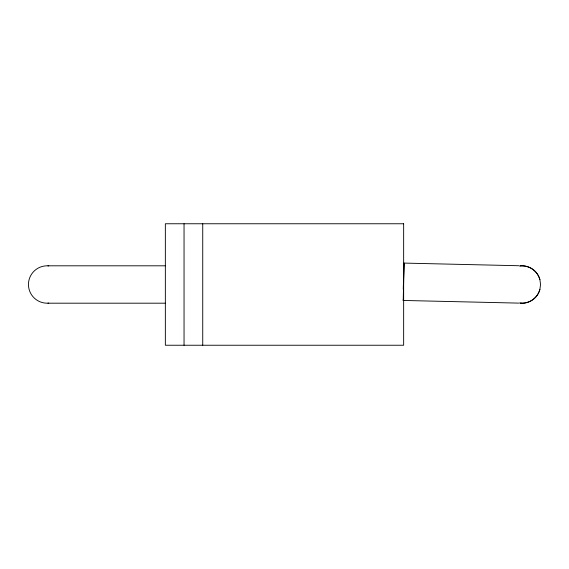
<?xml version="1.0" encoding="UTF-8"?>
<svg xmlns="http://www.w3.org/2000/svg" width="569" height="569" viewBox="0 0 569 569"><rect width="100%" height="100%" fill="white"/><g stroke="black" fill="none" stroke-linecap="round" stroke-linejoin="round"><path stroke-width="0.85" d="M403.25 289.244L404.075 263.091L518.786 265.737M518.679 303.113L403.222 300.453L404.075 263.091M519.504 266.007L521.858 265.808A18.727 18.685 -88.7 0 1 539.917 279.663L540.55 284.5L539.91 289.337A18.692 18.692 0 0 1 520.237 303.121M47.938 265.808L165.351 265.808M47.938 303.192L165.351 303.192M521.858 303.192L519.483 302.957M403.172 299.927L403.222 300.453M202.735 223.759L202.735 345.241M184.043 223.759L184.043 345.241M520.237 265.879A18.692 18.692 0 0 1 539.91 279.663M539.917 289.422A18.727 18.685 -88.7 0 1 521.858 303.27M48.763 303.121A18.692 18.692 0 0 1 28.45 284.5A18.692 18.692 0 0 1 48.763 265.879M403.649 223.759L165.351 223.759L165.351 345.241L403.649 345.241L403.649 223.759"/></g></svg>
